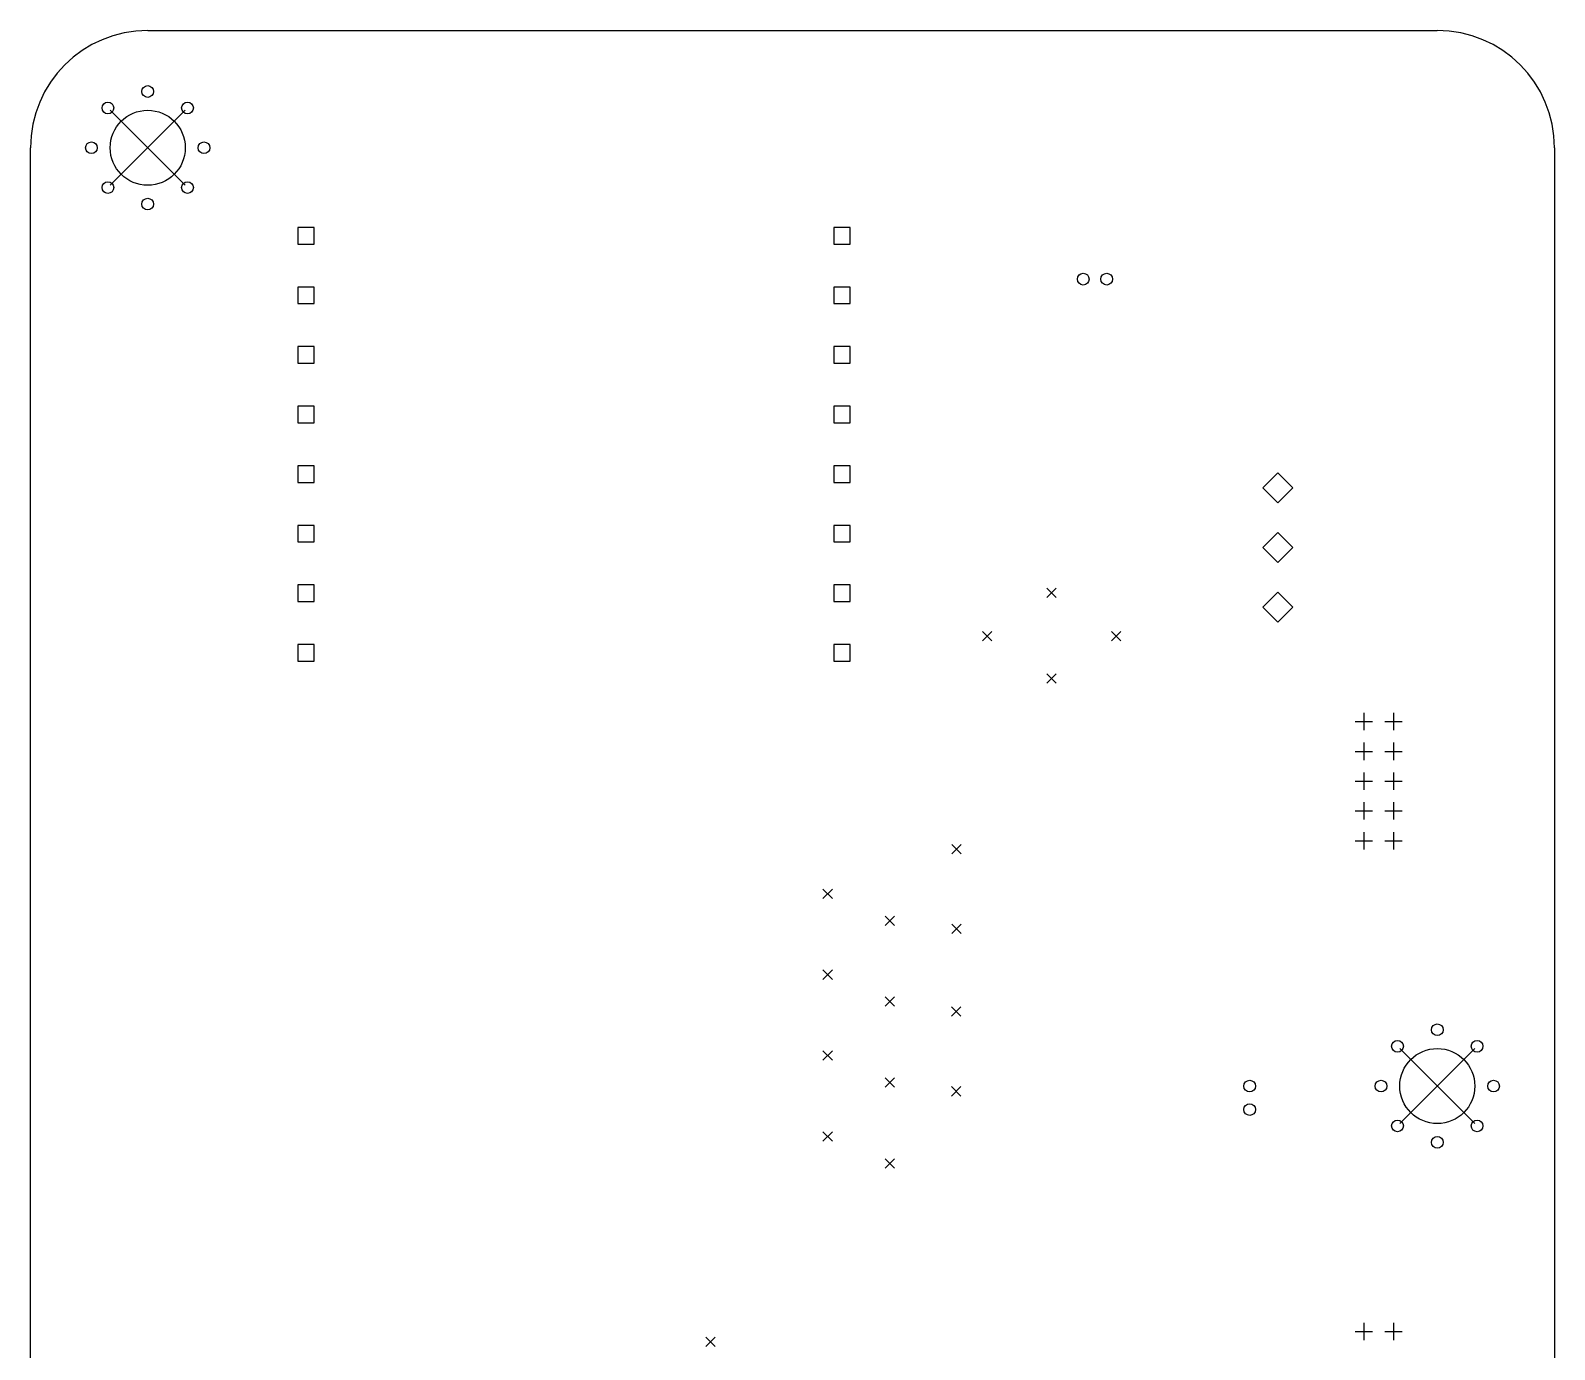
# Model space of a CAD drawing. Extents: x -2 to 65, y -21 to 90.
# Drawn here: x 0 to 65, y 33.8 to 90 of the extents above; entities that cross this region are included whole.
import ezdxf

# ---------------------------------------------------------------- set-up
doc = ezdxf.new("R2010")
doc.units = 0
doc.layers.add('BLACK', color=7, linetype='CONTINUOUS')

msp = doc.modelspace()

# ---------------------------------------------------------------- linework, layer by layer
at = {"layer": 'BLACK', "linetype": 'CONTINUOUS'}
for p, q in [((5, 90), (60, 90)), ((3.4, 86.6), (6.6, 83.4)), ((6.6, 86.6), (3.4, 83.4)), ((0, 5), (0, 85)), ((65, 85), (65, 5)), ((12.1036, 81.6036), (11.3964, 81.6036)), ((11.3964, 81.6036), (11.3964, 80.8964)), ((12.1036, 80.8964), (12.1036, 81.6036)), ((34.9636, 81.6036), (34.2564, 81.6036)), ((34.2564, 81.6036), (34.2564, 80.8964)), ((34.9636, 80.8964), (34.9636, 81.6036)), ((11.3964, 80.8964), (12.1036, 80.8964)), ((34.2564, 80.8964), (34.9636, 80.8964)), ((12.1036, 79.0636), (11.3964, 79.0636)), ((11.3964, 79.0636), (11.3964, 78.3564)), ((12.1036, 78.3564), (12.1036, 79.0636)), ((34.9636, 79.0636), (34.2564, 79.0636)), ((34.2564, 79.0636), (34.2564, 78.3564)), ((34.9636, 78.3564), (34.9636, 79.0636)), ((11.3964, 78.3564), (12.1036, 78.3564)), ((34.2564, 78.3564), (34.9636, 78.3564)), ((12.1036, 76.5236), (11.3964, 76.5236)), ((11.3964, 76.5236), (11.3964, 75.8164)), ((12.1036, 75.8164), (12.1036, 76.5236)), ((34.9636, 76.5236), (34.2564, 76.5236)), ((34.2564, 76.5236), (34.2564, 75.8164)), ((34.9636, 75.8164), (34.9636, 76.5236)), ((11.3964, 75.8164), (12.1036, 75.8164)), ((34.2564, 75.8164), (34.9636, 75.8164)), ((12.1036, 73.9836), (11.3964, 73.9836)), ((11.3964, 73.9836), (11.3964, 73.2764)), ((12.1036, 73.2764), (12.1036, 73.9836)), ((34.9636, 73.9836), (34.2564, 73.9836)), ((34.2564, 73.9836), (34.2564, 73.2764)), ((34.9636, 73.2764), (34.9636, 73.9836)), ((11.3964, 73.2764), (12.1036, 73.2764)), ((34.2564, 73.2764), (34.9636, 73.2764)), ((12.1036, 71.4436), (11.3964, 71.4436)), ((11.3964, 71.4436), (11.3964, 70.7364)), ((12.1036, 70.7364), (12.1036, 71.4436)), ((34.9636, 71.4436), (34.2564, 71.4436)), ((34.2564, 71.4436), (34.2564, 70.7364)), ((34.9636, 70.7364), (34.9636, 71.4436)), ((53.2, 71.14), (52.56, 70.5)), ((53.84, 70.5), (53.2, 71.14)), ((11.3964, 70.7364), (12.1036, 70.7364)), ((34.2564, 70.7364), (34.9636, 70.7364)), ((52.56, 70.5), (53.2, 69.86)), ((53.2, 69.86), (53.84, 70.5)), ((12.1036, 68.9036), (11.3964, 68.9036)), ((11.3964, 68.9036), (11.3964, 68.1964)), ((12.1036, 68.1964), (12.1036, 68.9036)), ((34.9636, 68.9036), (34.2564, 68.9036)), ((34.2564, 68.9036), (34.2564, 68.1964)), ((34.9636, 68.1964), (34.9636, 68.9036)), ((53.2, 68.6), (52.56, 67.96)), ((53.84, 67.96), (53.2, 68.6)), ((11.3964, 68.1964), (12.1036, 68.1964)), ((34.2564, 68.1964), (34.9636, 68.1964)), ((52.56, 67.96), (53.2, 67.32)), ((53.2, 67.32), (53.84, 67.96)), ((12.1036, 66.3636), (11.3964, 66.3636)), ((11.3964, 66.3636), (11.3964, 65.6564)), ((12.1036, 65.6564), (12.1036, 66.3636)), ((34.9636, 66.3636), (34.2564, 66.3636)), ((34.2564, 66.3636), (34.2564, 65.6564)), ((34.9636, 65.6564), (34.9636, 66.3636)), ((11.3964, 65.6564), (12.1036, 65.6564)), ((34.2564, 65.6564), (34.9636, 65.6564)), ((43.35, 66.23), (43.75, 65.83)), ((43.75, 66.23), (43.35, 65.83)), ((53.2, 66.06), (52.56, 65.42)), ((53.84, 65.42), (53.2, 66.06)), ((52.56, 65.42), (53.2, 64.78)), ((53.2, 64.78), (53.84, 65.42)), ((40.6, 64.38), (41, 63.98)), ((41, 64.38), (40.6, 63.98)), ((46.1, 64.38), (46.5, 63.98)), ((46.5, 64.38), (46.1, 63.98)), ((12.1036, 63.8236), (11.3964, 63.8236)), ((11.3964, 63.8236), (11.3964, 63.1164)), ((12.1036, 63.1164), (12.1036, 63.8236)), ((34.9636, 63.8236), (34.2564, 63.8236)), ((34.2564, 63.8236), (34.2564, 63.1164)), ((34.9636, 63.1164), (34.9636, 63.8236)), ((11.3964, 63.1164), (12.1036, 63.1164)), ((34.2564, 63.1164), (34.9636, 63.1164)), ((43.35, 62.58), (43.75, 62.18)), ((43.75, 62.58), (43.35, 62.18)), ((56.495, 60.54), (57.235, 60.54)), ((56.865, 60.91), (56.865, 60.17)), ((57.765, 60.54), (58.505, 60.54)), ((58.135, 60.91), (58.135, 60.17)), ((56.495, 59.27), (57.235, 59.27)), ((56.865, 59.64), (56.865, 58.9)), ((57.765, 59.27), (58.505, 59.27)), ((58.135, 59.64), (58.135, 58.9)), ((56.495, 58), (57.235, 58)), ((56.865, 58.37), (56.865, 57.63)), ((57.765, 58), (58.505, 58)), ((58.135, 58.37), (58.135, 57.63)), ((56.495, 56.73), (57.235, 56.73)), ((56.865, 57.1), (56.865, 56.36)), ((57.765, 56.73), (58.505, 56.73)), ((58.135, 57.1), (58.135, 56.36)), ((39.3, 55.3), (39.7, 54.9)), ((39.7, 55.3), (39.3, 54.9)), ((56.495, 55.46), (57.235, 55.46)), ((56.865, 55.83), (56.865, 55.09)), ((57.765, 55.46), (58.505, 55.46)), ((58.135, 55.83), (58.135, 55.09)), ((33.8, 53.4), (34.2, 53)), ((34.2, 53.4), (33.8, 53)), ((36.45, 52.25), (36.85, 51.85)), ((36.85, 52.25), (36.45, 51.85)), ((39.3, 51.9), (39.7, 51.5)), ((39.7, 51.9), (39.3, 51.5)), ((33.8, 49.95), (34.2, 49.55)), ((34.2, 49.95), (33.8, 49.55)), ((36.45, 48.8), (36.85, 48.4)), ((36.85, 48.8), (36.45, 48.4)), ((39.275, 48.375), (39.675, 47.975)), ((39.675, 48.375), (39.275, 47.975)), ((33.8, 46.5), (34.2, 46.1)), ((34.2, 46.5), (33.8, 46.1)), ((58.4, 46.6), (61.6, 43.4)), ((61.6, 46.6), (58.4, 43.4)), ((36.45, 45.35), (36.85, 44.95)), ((36.85, 45.35), (36.45, 44.95)), ((39.275, 44.975), (39.675, 44.575)), ((39.675, 44.975), (39.275, 44.575)), ((33.8, 43.05), (34.2, 42.65)), ((34.2, 43.05), (33.8, 42.65)), ((36.45, 41.9), (36.85, 41.5)), ((36.85, 41.9), (36.45, 41.5)), ((56.495, 34.54), (57.235, 34.54)), ((56.865, 34.91), (56.865, 34.17)), ((57.765, 34.54), (58.505, 34.54)), ((58.135, 34.91), (58.135, 34.17)), ((28.8, 34.3), (29.2, 33.9)), ((29.2, 34.3), (28.8, 33.9))]:
    msp.add_line(p, q, dxfattribs=at)
at = {"layer": 'BLACK'}
for centre, radius in [((5, 87.4), 0.25), ((3.30294, 86.6971), 0.25), ((5, 85), 1.6), ((6.69706, 86.6971), 0.25), ((2.6, 85), 0.25), ((7.4, 85), 0.25), ((3.30294, 83.3029), 0.25), ((6.69706, 83.3029), 0.25), ((5, 82.6), 0.25), ((44.9, 79.4), 0.25), ((45.9, 79.4), 0.25), ((60, 47.4), 0.25), ((58.3029, 46.6971), 0.25), ((61.6971, 46.6971), 0.25), ((60, 45), 1.6), ((52, 45), 0.25), ((57.6, 45), 0.25), ((62.4, 45), 0.25), ((52, 44), 0.25), ((58.3029, 43.3029), 0.25), ((61.6971, 43.3029), 0.25), ((60, 42.6), 0.25)]:
    msp.add_circle(centre, radius, dxfattribs=at)
for centre, start, end in [((5, 85), 90, 180), ((60, 85), 0, 90)]:
    msp.add_arc(centre, 5, start, end, dxfattribs=at)

doc.saveas('drawing.dxf')
